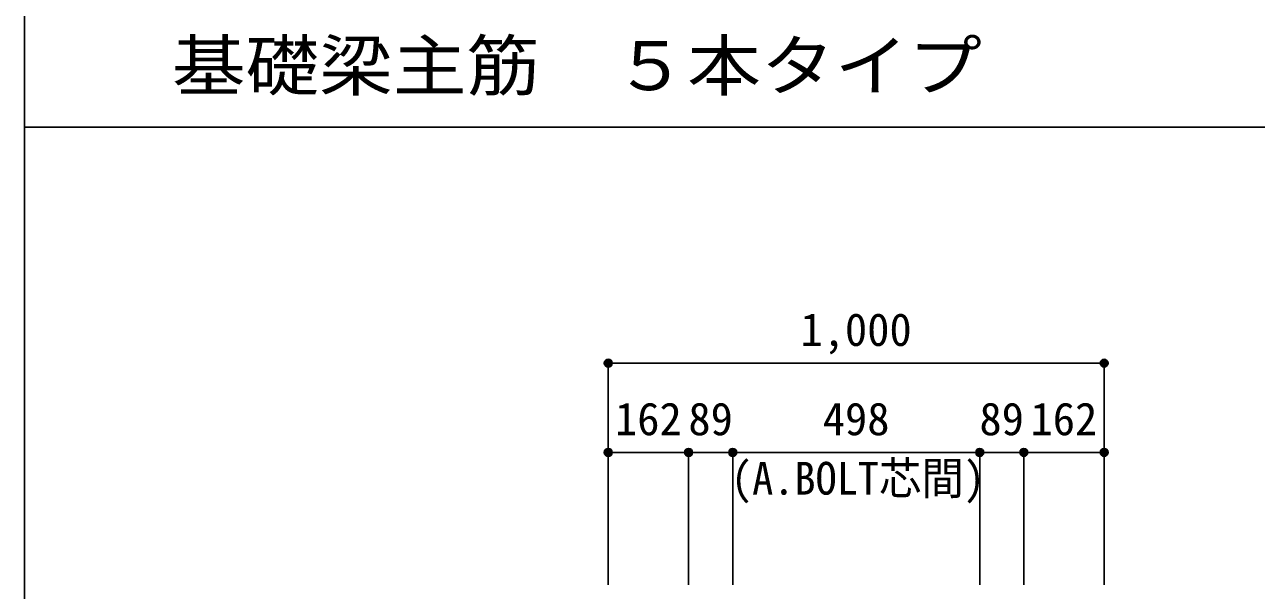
# Model space of a CAD drawing. Units: millimetres at full size, sheet at 1:30. Extents: x -5973 to 5954, y -4195 to 4201.
# Drawn here: x -5973 to -3489, y -1156 to -15 of the extents above; entities that cross this region are included whole.
import ezdxf
from ezdxf.enums import TextEntityAlignment as Align

# ---------------------------------------------------------------- set-up
doc = ezdxf.new("R2010")
doc.units = ezdxf.units.MM
doc.header["$LTSCALE"] = 30
doc.header["$PDMODE"] = 32
doc.header["$PDSIZE"] = 15
for name, color, linetype in [('0-3', 4, 'Continuous'), ('0-7', 4, 'Continuous'), ('0-D', 4, 'Continuous'), ('6-7_文字', 7, 'Continuous'), ('F-0_枠', 6, 'Continuous')]:
    doc.layers.add(name, color=color, linetype=linetype)
doc.styles.add('ＭＳ ゴシック', font='')
doc.styles.get('ＭＳ ゴシック').set_extended_font_data('MS Gothic')

msp = doc.modelspace()

# ---------------------------------------------------------------- linework, layer by layer
at = {"layer": '0-3'}
msp.add_line((-4795.8, -697.85), (-3795.8, -697.85), dxfattribs=at)
at = {"layer": '0-D'}
for p, q in [((-4795.8, -697.85), (-4795.8, -877.85)), ((-4795.8, -697.85), (-4795.8, -877.85)), ((-4795.8, -697.85), (-3795.8, -697.85)), ((-3795.8, -697.85), (-3795.8, -877.85)), ((-4795.8, -877.85), (-4633.8, -877.85)), ((-4795.8, -877.85), (-4795.8, -1144.89)), ((-4633.8, -877.85), (-4633.8, -1144.89)), ((-4633.8, -877.85), (-4544.8, -877.85)), ((-4544.8, -877.85), (-4544.8, -1144.89)), ((-4544.8, -877.85), (-4046.8, -877.85)), ((-4544.8, -877.85), (-4544.8, -1144.89)), ((-4046.8, -877.85), (-4046.8, -1144.89)), ((-4046.8, -877.85), (-3957.8, -877.85)), ((-3957.8, -877.85), (-3957.8, -1144.89)), ((-3957.8, -877.85), (-3795.8, -877.85)), ((-3795.8, -877.85), (-3795.8, -1144.89)), ((-3795.8, -877.85), (-3795.8, -1144.89))]:
    msp.add_line(p, q, dxfattribs=at)
for centre, radius in [((-4795.8, -697.85), 8), ((-4795.8, -697.85), 7.2), ((-4795.8, -697.85), 6.4), ((-4795.8, -697.85), 5.6), ((-4795.8, -697.85), 4.8), ((-4795.8, -697.85), 4), ((-4795.8, -697.85), 3.2), ((-4795.8, -697.85), 2.4), ((-3795.8, -697.85), 8), ((-3795.8, -697.85), 7.2), ((-3795.8, -697.85), 6.4), ((-3795.8, -697.85), 5.6), ((-3795.8, -697.85), 4.8), ((-3795.8, -697.85), 4), ((-3795.8, -697.85), 3.2), ((-3795.8, -697.85), 2.4), ((-4795.8, -697.85), 1.6), ((-4795.8, -697.85), 0.8), ((-3795.8, -697.85), 1.6), ((-3795.8, -697.85), 0.8), ((-4795.8, -877.85), 8), ((-4795.8, -877.85), 7.2), ((-4795.8, -877.85), 6.4), ((-4795.8, -877.85), 5.6), ((-4795.8, -877.85), 4.8), ((-4795.8, -877.85), 4), ((-4795.8, -877.85), 3.2), ((-4795.8, -877.85), 2.4), ((-4795.8, -877.85), 1.6), ((-4795.8, -877.85), 0.8), ((-4633.8, -877.85), 8), ((-4633.8, -877.85), 7.2), ((-4633.8, -877.85), 6.4), ((-4633.8, -877.85), 5.6), ((-4633.8, -877.85), 4.8), ((-4633.8, -877.85), 4), ((-4633.8, -877.85), 3.2), ((-4633.8, -877.85), 2.4), ((-4633.8, -877.85), 1.6), ((-4633.8, -877.85), 0.8), ((-4544.8, -877.85), 8), ((-4544.8, -877.85), 7.2), ((-4544.8, -877.85), 6.4), ((-4544.8, -877.85), 5.6), ((-4544.8, -877.85), 4.8), ((-4544.8, -877.85), 4), ((-4544.8, -877.85), 3.2), ((-4544.8, -877.85), 2.4), ((-4544.8, -877.85), 1.6), ((-4544.8, -877.85), 0.8), ((-4046.8, -877.85), 8), ((-4046.8, -877.85), 7.2), ((-4046.8, -877.85), 6.4), ((-4046.8, -877.85), 5.6), ((-4046.8, -877.85), 4.8), ((-4046.8, -877.85), 4), ((-4046.8, -877.85), 3.2), ((-4046.8, -877.85), 2.4), ((-4046.8, -877.85), 1.6), ((-4046.8, -877.85), 0.8), ((-3957.8, -877.85), 8), ((-3957.8, -877.85), 7.2), ((-3957.8, -877.85), 6.4), ((-3957.8, -877.85), 5.6), ((-3957.8, -877.85), 4.8), ((-3957.8, -877.85), 4), ((-3957.8, -877.85), 3.2), ((-3957.8, -877.85), 2.4), ((-3957.8, -877.85), 1.6), ((-3957.8, -877.85), 0.8), ((-3795.8, -877.85), 8), ((-3795.8, -877.85), 7.2), ((-3795.8, -877.85), 6.4), ((-3795.8, -877.85), 5.6), ((-3795.8, -877.85), 4.8), ((-3795.8, -877.85), 4), ((-3795.8, -877.85), 3.2), ((-3795.8, -877.85), 2.4), ((-3795.8, -877.85), 1.6), ((-3795.8, -877.85), 0.8)]:
    msp.add_circle(centre, radius, dxfattribs=at)
at = {"layer": '0-D', "color": 7}
for p in [(-4795.8, -697.85), (-3795.8, -697.85), (-4795.8, -877.85), (-4633.8, -877.85), (-4544.8, -877.85), (-4046.8, -877.85), (-3957.8, -877.85), (-3795.8, -877.85)]:
    msp.add_point(p, dxfattribs=at)
at = {"layer": 'F-0_枠'}
msp.add_line((-5972.88, 4201.15), (-5972.88, -4195.24), dxfattribs=at)
at = {"layer": 'F-0_枠', "color": 2}
msp.add_line((-5972.88, -222.05), (3723.6, -222.05), dxfattribs=at)

# ---------------------------------------------------------------- texts
at = {"layer": '0-7', "style": 'ＭＳ ゴシック', "width": 0.95}
msp.add_text('(A.BOLT芯間)', height=65.98, dxfattribs=at).set_placement((-4548.31, -982.62), align=Align.BOTTOM_LEFT)
at = {"layer": '0-D', "style": 'ＭＳ ゴシック'}
for s, p in [('1,000', (-4408.3, -682.85)), ('162', (-4782.3, -862.85)), ('89', (-4634.3, -862.85)), ('498', (-4363.3, -862.85)), ('89', (-4047.3, -862.85)), ('162', (-3944.3, -862.85))]:
    msp.add_text(s, height=65.98, dxfattribs=at).set_placement(p, align=Align.BOTTOM_LEFT)
at = {"layer": '6-7_文字', "color": 2, "style": 'ＭＳ ゴシック', "width": 1.1}
msp.add_text('\u3000\u3000基礎梁主筋\u3000５本タイプ', height=98.97, dxfattribs=at).set_placement((-5972.88, -177.05), align=Align.BOTTOM_LEFT)

doc.saveas('drawing.dxf')
